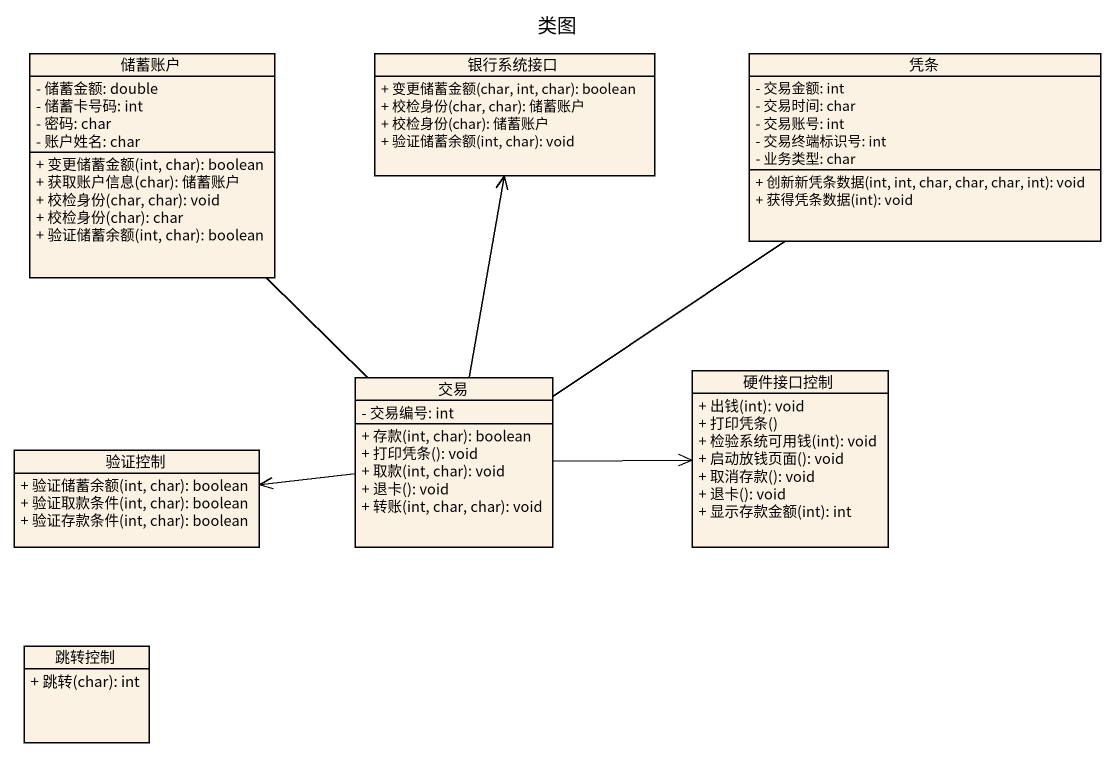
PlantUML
@startuml
title 类图
hide circle
hide empty members
skinparam classAttributeIconSize 0
class 储蓄账户 {
  - 储蓄金额: double
  - 储蓄卡号码: int
  - 密码: char
  - 账户姓名: char
  + 变更储蓄金额(int, char): boolean
  + 获取账户信息(char): 储蓄账户
  + 校检身份(char, char): void
  + 校检身份(char): char
  + 验证储蓄余额(int, char): boolean
}
class 银行系统接口 {
  + 变更储蓄金额(char, int, char): boolean
  + 校检身份(char, char): 储蓄账户
  + 校检身份(char): 储蓄账户
  + 验证储蓄余额(int, char): void
}
class 凭条 {
  - 交易金额: int
  - 交易时间: char
  - 交易账号: int
  - 交易终端标识号: int
  - 业务类型: char
  + 创新新凭条数据(int, int, char, char, char, int): void
  + 获得凭条数据(int): void
}
class 交易 {
  - 交易编号: int
  + 存款(int, char): boolean
  + 打印凭条(): void
  + 取款(int, char): void
  + 退卡(): void
  + 转账(int, char, char): void
}
class 硬件接口控制 {
  + 出钱(int): void
  + 打印凭条()
  + 检验系统可用钱(int): void
  + 启动放钱页面(): void
  + 取消存款(): void
  + 退卡(): void
  + 显示存款金额(int): int
}
class 验证控制 {
  + 验证储蓄余额(int, char): boolean
  + 验证取款条件(int, char): boolean
  + 验证存款条件(int, char): boolean
}
class 跳转控制 {
  + 跳转(char): int
}
储蓄账户 -- 交易
交易 -up-> 银行系统接口
交易 -up- 凭条
交易 -right-> 硬件接口控制
交易 -left-> 验证控制
@enduml
